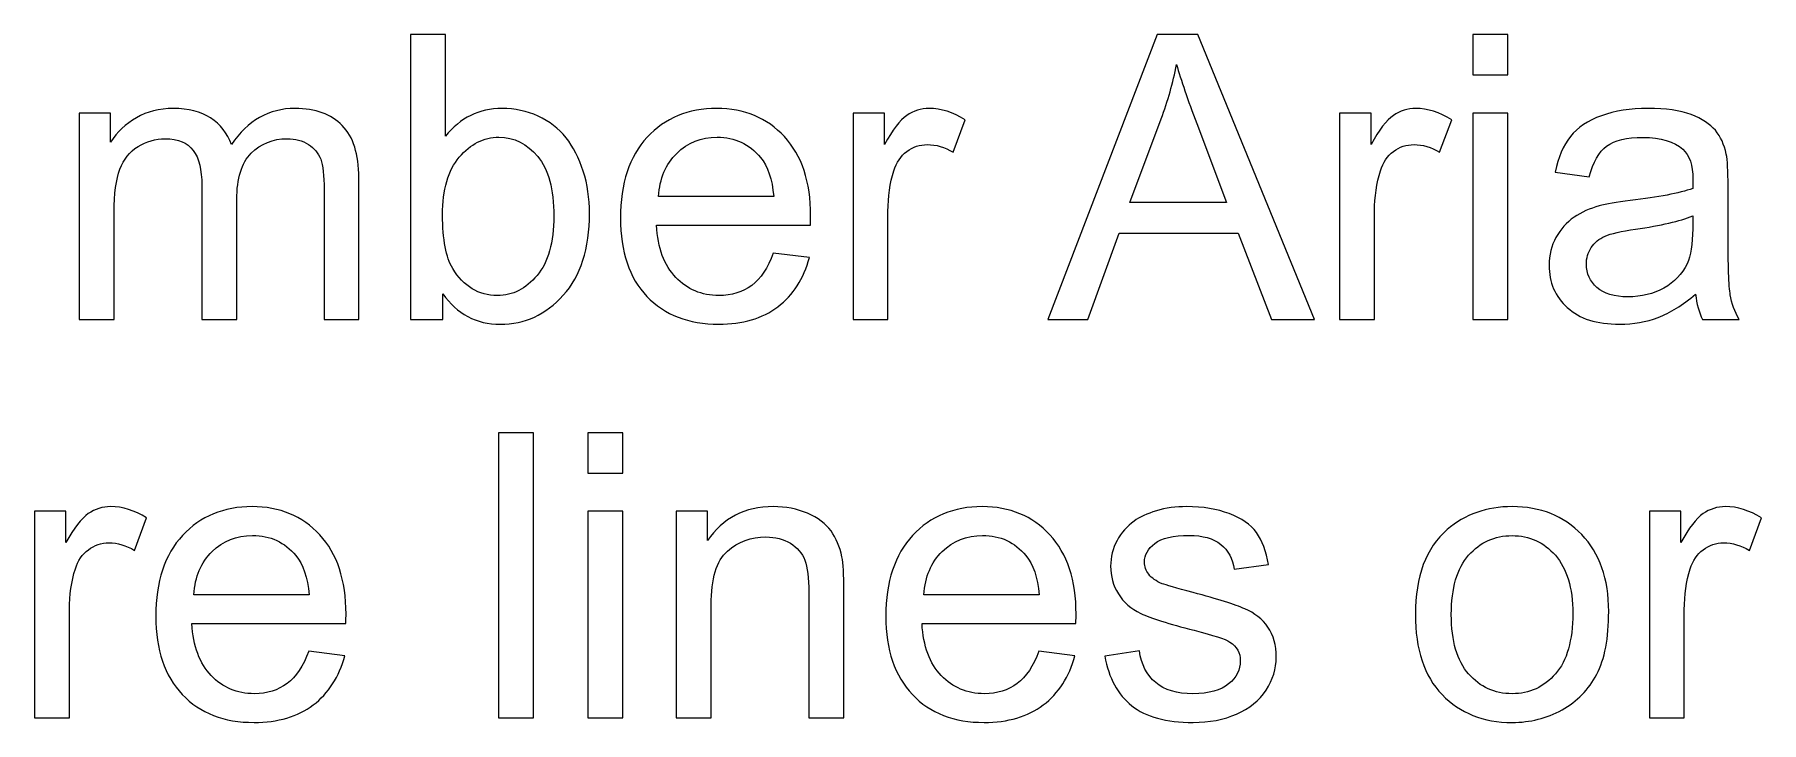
# Model space of a CAD drawing. Header units: millimetres. Extents: x -386 to 231, y -1182 to 269.
# Drawn here: x -129.81 to -93.07, y -51.87 to -37.24 of the extents above; entities that cross this region are included whole.
import ezdxf

# ---------------------------------------------------------------- set-up
doc = ezdxf.new("R2010")
doc.units = ezdxf.units.MM
doc.header["$MEASUREMENT"] = 0
doc.layers.add('3MM_POLY_SHELL', color=7, linetype='Continuous')

msp = doc.modelspace()

# ---------------------------------------------------------------- linework, layer by layer
at = {"layer": '3MM_POLY_SHELL', "color": 140, "lineweight": 9}
for points, knots in [([(-121.1196, -43.3021), (-121.1196, -43.3021), (-121.8096, -43.3021), (-121.8096, -43.3021), (-121.8096, -43.3021), (-121.8096, -43.3021), (-121.8096, -37.2414), (-121.8096, -37.2414), (-121.8096, -37.2414), (-121.8096, -37.2414), (-121.066, -37.2414), (-121.066, -37.2414), (-121.066, -37.2414), (-121.066, -37.2414), (-121.066, -39.4032), (-121.066, -39.4032), (-121.066, -39.4032), (-120.7513, -39.0095), (-120.3505, -38.8119), (-119.8637, -38.8119), (-119.8637, -38.8119), (-119.5928, -38.8119), (-119.3374, -38.867), (-119.0961, -38.9756), (-119.0961, -38.9756), (-118.8548, -39.0843), (-118.6572, -39.2381), (-118.5006, -39.4342), (-118.5006, -39.4342), (-118.3453, -39.6318), (-118.2226, -39.8689), (-118.1351, -40.1483), (-118.1351, -40.1483), (-118.0462, -40.4262), (-118.0024, -40.724), (-118.0024, -41.0401), (-118.0024, -41.0401), (-118.0024, -41.7936), (-118.1887, -42.375), (-118.5612, -42.7856), (-118.5612, -42.7856), (-118.9324, -43.1963), (-119.3797, -43.4009), (-119.9004, -43.4009), (-119.9004, -43.4009), (-120.4183, -43.4009), (-120.8247, -43.185), (-121.1196, -42.7518), (-121.1196, -42.7518), (-121.1196, -42.7518), (-121.1196, -43.3021), (-121.1196, -43.3021)], [0, 0, 0, 0, 0.0714286, 0.0714286, 0.0714286, 0.0714286, 0.1428571, 0.1428571, 0.1428571, 0.1428571, 0.2142857, 0.2142857, 0.2142857, 0.2142857, 0.2857143, 0.2857143, 0.2857143, 0.2857143, 0.3571429, 0.3571429, 0.3571429, 0.3571429, 0.4285714, 0.4285714, 0.4285714, 0.4285714, 0.5, 0.5, 0.5, 0.5, 0.5714286, 0.5714286, 0.5714286, 0.5714286, 0.6428571, 0.6428571, 0.6428571, 0.6428571, 0.7142857, 0.7142857, 0.7142857, 0.7142857, 0.7857143, 0.7857143, 0.7857143, 0.7857143, 0.8571429, 0.8571429, 0.8571429, 0.8571429, 1, 1, 1, 1]), ([(-108.2545, -43.3021), (-108.2545, -43.3021), (-105.9262, -37.2414), (-105.9262, -37.2414), (-105.9262, -37.2414), (-105.9262, -37.2414), (-105.0626, -37.2414), (-105.0626, -37.2414), (-105.0626, -37.2414), (-105.0626, -37.2414), (-102.5818, -43.3021), (-102.5818, -43.3021), (-102.5818, -43.3021), (-102.5818, -43.3021), (-103.4962, -43.3021), (-103.4962, -43.3021), (-103.4962, -43.3021), (-103.4962, -43.3021), (-104.2032, -41.4662), (-104.2032, -41.4662), (-104.2032, -41.4662), (-104.2032, -41.4662), (-106.7375, -41.4662), (-106.7375, -41.4662), (-106.7375, -41.4662), (-106.7375, -41.4662), (-107.4022, -43.3021), (-107.4022, -43.3021), (-107.4022, -43.3021), (-107.4022, -43.3021), (-108.2545, -43.3021), (-108.2545, -43.3021)], [0, 0, 0, 0, 0.1111111, 0.1111111, 0.1111111, 0.1111111, 0.2222222, 0.2222222, 0.2222222, 0.2222222, 0.3333333, 0.3333333, 0.3333333, 0.3333333, 0.4444444, 0.4444444, 0.4444444, 0.4444444, 0.5555556, 0.5555556, 0.5555556, 0.5555556, 0.6666667, 0.6666667, 0.6666667, 0.6666667, 0.7777778, 0.7777778, 0.7777778, 0.7777778, 1, 1, 1, 1]), ([(-99.2135, -38.0979), (-99.2135, -38.0979), (-99.2135, -37.2414), (-99.2135, -37.2414), (-99.2135, -37.2414), (-99.2135, -37.2414), (-98.4684, -37.2414), (-98.4684, -37.2414), (-98.4684, -37.2414), (-98.4684, -37.2414), (-98.4684, -38.0979), (-98.4684, -38.0979), (-98.4684, -38.0979), (-98.4684, -38.0979), (-99.2135, -38.0979), (-99.2135, -38.0979)], [0, 0, 0, 0, 0.2, 0.2, 0.2, 0.2, 0.4, 0.4, 0.4, 0.4, 0.6, 0.6, 0.6, 0.6, 1, 1, 1, 1]), ([(-106.5061, -40.8129), (-106.5061, -40.8129), (-104.4501, -40.8129), (-104.4501, -40.8129), (-104.4501, -40.8129), (-104.4501, -40.8129), (-105.0837, -39.1351), (-105.0837, -39.1351), (-105.0837, -39.1351), (-105.2756, -38.6257), (-105.4196, -38.2066), (-105.5127, -37.8778), (-105.5127, -37.8778), (-105.5903, -38.2672), (-105.699, -38.6525), (-105.8401, -39.0363), (-105.8401, -39.0363), (-105.8401, -39.0363), (-106.5061, -40.8129), (-106.5061, -40.8129)], [0, 0, 0, 0, 0.1666667, 0.1666667, 0.1666667, 0.1666667, 0.3333333, 0.3333333, 0.3333333, 0.3333333, 0.5, 0.5, 0.5, 0.5, 0.6666667, 0.6666667, 0.6666667, 0.6666667, 1, 1, 1, 1]), ([(-128.8582, -43.3021), (-128.8582, -43.3021), (-128.8582, -38.9121), (-128.8582, -38.9121), (-128.8582, -38.9121), (-128.8582, -38.9121), (-128.1936, -38.9121), (-128.1936, -38.9121), (-128.1936, -38.9121), (-128.1936, -38.9121), (-128.1936, -39.5274), (-128.1936, -39.5274), (-128.1936, -39.5274), (-128.0553, -39.3129), (-127.8718, -39.1393), (-127.6432, -39.0095), (-127.6432, -39.0095), (-127.4146, -38.8782), (-127.1536, -38.8119), (-126.8615, -38.8119), (-126.8615, -38.8119), (-126.5369, -38.8119), (-126.2702, -38.8797), (-126.0628, -39.0151), (-126.0628, -39.0151), (-125.8539, -39.1506), (-125.7072, -39.3383), (-125.6225, -39.581), (-125.6225, -39.581), (-125.274, -39.0687), (-124.8224, -38.8119), (-124.2664, -38.8119), (-124.2664, -38.8119), (-123.8304, -38.8119), (-123.496, -38.9333), (-123.2617, -39.1746), (-123.2617, -39.1746), (-123.0275, -39.4159), (-122.9103, -39.787), (-122.9103, -40.288), (-122.9103, -40.288), (-122.9103, -40.288), (-122.9103, -43.3021), (-122.9103, -43.3021), (-122.9103, -43.3021), (-122.9103, -43.3021), (-123.6498, -43.3021), (-123.6498, -43.3021), (-123.6498, -43.3021), (-123.6498, -43.3021), (-123.6498, -40.5363), (-123.6498, -40.5363), (-123.6498, -40.5363), (-123.6498, -40.2386), (-123.6738, -40.0241), (-123.7217, -39.8928), (-123.7217, -39.8928), (-123.7711, -39.763), (-123.8586, -39.6572), (-123.9842, -39.5768), (-123.9842, -39.5768), (-124.1112, -39.4977), (-124.2608, -39.4568), (-124.4315, -39.4568), (-124.4315, -39.4568), (-124.7406, -39.4568), (-124.996, -39.5598), (-125.2006, -39.7658), (-125.2006, -39.7658), (-125.4038, -39.9705), (-125.5068, -40.2992), (-125.5068, -40.7508), (-125.5068, -40.7508), (-125.5068, -40.7508), (-125.5068, -43.3021), (-125.5068, -43.3021), (-125.5068, -43.3021), (-125.5068, -43.3021), (-126.2505, -43.3021), (-126.2505, -43.3021), (-126.2505, -43.3021), (-126.2505, -43.3021), (-126.2505, -40.4502), (-126.2505, -40.4502), (-126.2505, -40.4502), (-126.2505, -40.1186), (-126.3111, -39.8703), (-126.4325, -39.7052), (-126.4325, -39.7052), (-126.5538, -39.5401), (-126.7514, -39.4568), (-127.028, -39.4568), (-127.028, -39.4568), (-127.2368, -39.4568), (-127.4301, -39.5118), (-127.6079, -39.6233), (-127.6079, -39.6233), (-127.7857, -39.7334), (-127.9156, -39.8943), (-127.9946, -40.1059), (-127.9946, -40.1059), (-128.075, -40.319), (-128.1145, -40.6252), (-128.1145, -41.0246), (-128.1145, -41.0246), (-128.1145, -41.0246), (-128.1145, -43.3021), (-128.1145, -43.3021), (-128.1145, -43.3021), (-128.1145, -43.3021), (-128.8582, -43.3021), (-128.8582, -43.3021)], [0, 0, 0, 0, 0.0344828, 0.0344828, 0.0344828, 0.0344828, 0.0689655, 0.0689655, 0.0689655, 0.0689655, 0.1034483, 0.1034483, 0.1034483, 0.1034483, 0.137931, 0.137931, 0.137931, 0.137931, 0.1724138, 0.1724138, 0.1724138, 0.1724138, 0.2068966, 0.2068966, 0.2068966, 0.2068966, 0.2413793, 0.2413793, 0.2413793, 0.2413793, 0.2758621, 0.2758621, 0.2758621, 0.2758621, 0.3103448, 0.3103448, 0.3103448, 0.3103448, 0.3448276, 0.3448276, 0.3448276, 0.3448276, 0.3793103, 0.3793103, 0.3793103, 0.3793103, 0.4137931, 0.4137931, 0.4137931, 0.4137931, 0.4482759, 0.4482759, 0.4482759, 0.4482759, 0.4827586, 0.4827586, 0.4827586, 0.4827586, 0.5172414, 0.5172414, 0.5172414, 0.5172414, 0.5517241, 0.5517241, 0.5517241, 0.5517241, 0.5862069, 0.5862069, 0.5862069, 0.5862069, 0.6206897, 0.6206897, 0.6206897, 0.6206897, 0.6551724, 0.6551724, 0.6551724, 0.6551724, 0.6896552, 0.6896552, 0.6896552, 0.6896552, 0.7241379, 0.7241379, 0.7241379, 0.7241379, 0.7586207, 0.7586207, 0.7586207, 0.7586207, 0.7931034, 0.7931034, 0.7931034, 0.7931034, 0.8275862, 0.8275862, 0.8275862, 0.8275862, 0.862069, 0.862069, 0.862069, 0.862069, 0.8965517, 0.8965517, 0.8965517, 0.8965517, 0.9310345, 0.9310345, 0.9310345, 0.9310345, 1, 1, 1, 1]), ([(-114.0922, -41.8882), (-114.0922, -41.8882), (-113.3232, -41.9827), (-113.3232, -41.9827), (-113.3232, -41.9827), (-113.4445, -42.4329), (-113.6689, -42.7814), (-113.9963, -43.0298), (-113.9963, -43.0298), (-114.3251, -43.2767), (-114.7442, -43.4009), (-115.2536, -43.4009), (-115.2536, -43.4009), (-115.8956, -43.4009), (-116.4051, -43.2033), (-116.7804, -42.8082), (-116.7804, -42.8082), (-117.1572, -42.4131), (-117.3449, -41.8585), (-117.3449, -41.1445), (-117.3449, -41.1445), (-117.3449, -40.4051), (-117.1544, -39.8322), (-116.7748, -39.4244), (-116.7748, -39.4244), (-116.3938, -39.0165), (-115.9013, -38.8119), (-115.2945, -38.8119), (-115.2945, -38.8119), (-114.7075, -38.8119), (-114.2277, -39.0123), (-113.8566, -39.4117), (-113.8566, -39.4117), (-113.484, -39.811), (-113.2978, -40.374), (-113.2978, -41.0979), (-113.2978, -41.0979), (-113.2978, -41.1431), (-113.2992, -41.2094), (-113.302, -41.2969), (-113.302, -41.2969), (-113.302, -41.2969), (-116.5758, -41.2969), (-116.5758, -41.2969), (-116.5758, -41.2969), (-116.549, -41.7795), (-116.4121, -42.1492), (-116.1666, -42.4046), (-116.1666, -42.4046), (-115.921, -42.6615), (-115.6162, -42.7899), (-115.2493, -42.7899), (-115.2493, -42.7899), (-114.977, -42.7899), (-114.7442, -42.7179), (-114.5508, -42.574), (-114.5508, -42.574), (-114.3575, -42.4314), (-114.2051, -42.2028), (-114.0922, -41.8882)], [0, 0, 0, 0, 0.0625, 0.0625, 0.0625, 0.0625, 0.125, 0.125, 0.125, 0.125, 0.1875, 0.1875, 0.1875, 0.1875, 0.25, 0.25, 0.25, 0.25, 0.3125, 0.3125, 0.3125, 0.3125, 0.375, 0.375, 0.375, 0.375, 0.4375, 0.4375, 0.4375, 0.4375, 0.5, 0.5, 0.5, 0.5, 0.5625, 0.5625, 0.5625, 0.5625, 0.625, 0.625, 0.625, 0.625, 0.6875, 0.6875, 0.6875, 0.6875, 0.75, 0.75, 0.75, 0.75, 0.8125, 0.8125, 0.8125, 0.8125, 0.875, 0.875, 0.875, 0.875, 1, 1, 1, 1]), ([(-112.3961, -43.3021), (-112.3961, -43.3021), (-112.3961, -38.9121), (-112.3961, -38.9121), (-112.3961, -38.9121), (-112.3961, -38.9121), (-111.7272, -38.9121), (-111.7272, -38.9121), (-111.7272, -38.9121), (-111.7272, -38.9121), (-111.7272, -39.5768), (-111.7272, -39.5768), (-111.7272, -39.5768), (-111.5565, -39.2663), (-111.3984, -39.0603), (-111.2531, -38.9615), (-111.2531, -38.9615), (-111.1091, -38.8627), (-110.9497, -38.8119), (-110.7761, -38.8119), (-110.7761, -38.8119), (-110.5249, -38.8119), (-110.2709, -38.8924), (-110.0113, -39.0518), (-110.0113, -39.0518), (-110.0113, -39.0518), (-110.2681, -39.7433), (-110.2681, -39.7433), (-110.2681, -39.7433), (-110.4487, -39.6346), (-110.6308, -39.581), (-110.8128, -39.581), (-110.8128, -39.581), (-110.9765, -39.581), (-111.1218, -39.6304), (-111.2516, -39.7277), (-111.2516, -39.7277), (-111.3815, -39.8265), (-111.4732, -39.962), (-111.5282, -40.1356), (-111.5282, -40.1356), (-111.6115, -40.3994), (-111.6524, -40.6887), (-111.6524, -41.0034), (-111.6524, -41.0034), (-111.6524, -41.0034), (-111.6524, -43.3021), (-111.6524, -43.3021), (-111.6524, -43.3021), (-111.6524, -43.3021), (-112.3961, -43.3021), (-112.3961, -43.3021)], [0, 0, 0, 0, 0.0714286, 0.0714286, 0.0714286, 0.0714286, 0.1428571, 0.1428571, 0.1428571, 0.1428571, 0.2142857, 0.2142857, 0.2142857, 0.2142857, 0.2857143, 0.2857143, 0.2857143, 0.2857143, 0.3571429, 0.3571429, 0.3571429, 0.3571429, 0.4285714, 0.4285714, 0.4285714, 0.4285714, 0.5, 0.5, 0.5, 0.5, 0.5714286, 0.5714286, 0.5714286, 0.5714286, 0.6428571, 0.6428571, 0.6428571, 0.6428571, 0.7142857, 0.7142857, 0.7142857, 0.7142857, 0.7857143, 0.7857143, 0.7857143, 0.7857143, 0.8571429, 0.8571429, 0.8571429, 0.8571429, 1, 1, 1, 1]), ([(-102.0442, -43.3021), (-102.0442, -43.3021), (-102.0442, -38.9121), (-102.0442, -38.9121), (-102.0442, -38.9121), (-102.0442, -38.9121), (-101.3753, -38.9121), (-101.3753, -38.9121), (-101.3753, -38.9121), (-101.3753, -38.9121), (-101.3753, -39.5768), (-101.3753, -39.5768), (-101.3753, -39.5768), (-101.2046, -39.2663), (-101.0465, -39.0603), (-100.9012, -38.9615), (-100.9012, -38.9615), (-100.7572, -38.8627), (-100.5978, -38.8119), (-100.4242, -38.8119), (-100.4242, -38.8119), (-100.173, -38.8119), (-99.919, -38.8924), (-99.6594, -39.0518), (-99.6594, -39.0518), (-99.6594, -39.0518), (-99.9162, -39.7433), (-99.9162, -39.7433), (-99.9162, -39.7433), (-100.0968, -39.6346), (-100.2789, -39.581), (-100.4609, -39.581), (-100.4609, -39.581), (-100.6246, -39.581), (-100.7699, -39.6304), (-100.8997, -39.7277), (-100.8997, -39.7277), (-101.0296, -39.8265), (-101.1213, -39.962), (-101.1763, -40.1356), (-101.1763, -40.1356), (-101.2596, -40.3994), (-101.3005, -40.6887), (-101.3005, -41.0034), (-101.3005, -41.0034), (-101.3005, -41.0034), (-101.3005, -43.3021), (-101.3005, -43.3021), (-101.3005, -43.3021), (-101.3005, -43.3021), (-102.0442, -43.3021), (-102.0442, -43.3021)], [0, 0, 0, 0, 0.0714286, 0.0714286, 0.0714286, 0.0714286, 0.1428571, 0.1428571, 0.1428571, 0.1428571, 0.2142857, 0.2142857, 0.2142857, 0.2142857, 0.2857143, 0.2857143, 0.2857143, 0.2857143, 0.3571429, 0.3571429, 0.3571429, 0.3571429, 0.4285714, 0.4285714, 0.4285714, 0.4285714, 0.5, 0.5, 0.5, 0.5, 0.5714286, 0.5714286, 0.5714286, 0.5714286, 0.6428571, 0.6428571, 0.6428571, 0.6428571, 0.7142857, 0.7142857, 0.7142857, 0.7142857, 0.7857143, 0.7857143, 0.7857143, 0.7857143, 0.8571429, 0.8571429, 0.8571429, 0.8571429, 1, 1, 1, 1]), ([(-99.2135, -43.3021), (-99.2135, -43.3021), (-99.2135, -38.9121), (-99.2135, -38.9121), (-99.2135, -38.9121), (-99.2135, -38.9121), (-98.4684, -38.9121), (-98.4684, -38.9121), (-98.4684, -38.9121), (-98.4684, -38.9121), (-98.4684, -43.3021), (-98.4684, -43.3021), (-98.4684, -43.3021), (-98.4684, -43.3021), (-99.2135, -43.3021), (-99.2135, -43.3021)], [0, 0, 0, 0, 0.2, 0.2, 0.2, 0.2, 0.4, 0.4, 0.4, 0.4, 0.6, 0.6, 0.6, 0.6, 1, 1, 1, 1]), ([(-94.4707, -42.7602), (-94.7473, -42.9945), (-95.0126, -43.1596), (-95.2666, -43.2569), (-95.2666, -43.2569), (-95.522, -43.3529), (-95.7958, -43.4009), (-96.0879, -43.4009), (-96.0879, -43.4009), (-96.5705, -43.4009), (-96.9402, -43.2838), (-97.1998, -43.0481), (-97.1998, -43.0481), (-97.4581, -42.8124), (-97.5879, -42.5105), (-97.5879, -42.145), (-97.5879, -42.145), (-97.5879, -41.9291), (-97.5399, -41.7329), (-97.4411, -41.5551), (-97.4411, -41.5551), (-97.3438, -41.3773), (-97.2154, -41.2348), (-97.0573, -41.1276), (-97.0573, -41.1276), (-96.8979, -41.0203), (-96.7201, -40.9385), (-96.5211, -40.8834), (-96.5211, -40.8834), (-96.3757, -40.8453), (-96.1556, -40.8072), (-95.8607, -40.772), (-95.8607, -40.772), (-95.2595, -40.7), (-94.8165, -40.6153), (-94.5328, -40.5151), (-94.5328, -40.5151), (-94.53, -40.4135), (-94.5286, -40.3486), (-94.5286, -40.3218), (-94.5286, -40.3218), (-94.5286, -40.0184), (-94.5991, -39.8039), (-94.7403, -39.6812), (-94.7403, -39.6812), (-94.9293, -39.5118), (-95.213, -39.4286), (-95.5869, -39.4286), (-95.5869, -39.4286), (-95.9369, -39.4286), (-96.1951, -39.4893), (-96.363, -39.612), (-96.363, -39.612), (-96.5296, -39.7348), (-96.6523, -39.9521), (-96.7328, -40.264), (-96.7328, -40.264), (-96.7328, -40.264), (-97.4595, -40.1638), (-97.4595, -40.1638), (-97.4595, -40.1638), (-97.3932, -39.8533), (-97.2845, -39.6007), (-97.1335, -39.4102), (-97.1335, -39.4102), (-96.9825, -39.2183), (-96.7624, -39.0702), (-96.4759, -38.9671), (-96.4759, -38.9671), (-96.1895, -38.8641), (-95.8579, -38.8119), (-95.4797, -38.8119), (-95.4797, -38.8119), (-95.1043, -38.8119), (-94.8009, -38.8571), (-94.5667, -38.9446), (-94.5667, -38.9446), (-94.3324, -39.0335), (-94.1603, -39.1435), (-94.0488, -39.2776), (-94.0488, -39.2776), (-93.9387, -39.4117), (-93.8625, -39.5796), (-93.8174, -39.7842), (-93.8174, -39.7842), (-93.7934, -39.9112), (-93.7807, -40.1398), (-93.7807, -40.47), (-93.7807, -40.47), (-93.7807, -40.47), (-93.7807, -41.462), (-93.7807, -41.462), (-93.7807, -41.462), (-93.7807, -42.1549), (-93.7652, -42.5923), (-93.7327, -42.7743), (-93.7327, -42.7743), (-93.7017, -42.9578), (-93.6382, -43.1342), (-93.545, -43.3021), (-93.545, -43.3021), (-93.545, -43.3021), (-94.3226, -43.3021), (-94.3226, -43.3021), (-94.3226, -43.3021), (-94.3988, -43.1483), (-94.4496, -42.9677), (-94.4707, -42.7602)], [0, 0, 0, 0, 0.0357143, 0.0357143, 0.0357143, 0.0357143, 0.0714286, 0.0714286, 0.0714286, 0.0714286, 0.1071429, 0.1071429, 0.1071429, 0.1071429, 0.1428571, 0.1428571, 0.1428571, 0.1428571, 0.1785714, 0.1785714, 0.1785714, 0.1785714, 0.2142857, 0.2142857, 0.2142857, 0.2142857, 0.25, 0.25, 0.25, 0.25, 0.2857143, 0.2857143, 0.2857143, 0.2857143, 0.3214286, 0.3214286, 0.3214286, 0.3214286, 0.3571429, 0.3571429, 0.3571429, 0.3571429, 0.3928571, 0.3928571, 0.3928571, 0.3928571, 0.4285714, 0.4285714, 0.4285714, 0.4285714, 0.4642857, 0.4642857, 0.4642857, 0.4642857, 0.5, 0.5, 0.5, 0.5, 0.5357143, 0.5357143, 0.5357143, 0.5357143, 0.5714286, 0.5714286, 0.5714286, 0.5714286, 0.6071429, 0.6071429, 0.6071429, 0.6071429, 0.6428571, 0.6428571, 0.6428571, 0.6428571, 0.6785714, 0.6785714, 0.6785714, 0.6785714, 0.7142857, 0.7142857, 0.7142857, 0.7142857, 0.75, 0.75, 0.75, 0.75, 0.7857143, 0.7857143, 0.7857143, 0.7857143, 0.8214286, 0.8214286, 0.8214286, 0.8214286, 0.8571429, 0.8571429, 0.8571429, 0.8571429, 0.8928571, 0.8928571, 0.8928571, 0.8928571, 0.9285714, 0.9285714, 0.9285714, 0.9285714, 1, 1, 1, 1]), ([(-121.1281, -41.0739), (-121.1281, -41.6003), (-121.0561, -41.9799), (-120.9136, -42.2141), (-120.9136, -42.2141), (-120.6793, -42.598), (-120.3618, -42.7899), (-119.9625, -42.7899), (-119.9625, -42.7899), (-119.6365, -42.7899), (-119.3557, -42.6488), (-119.1186, -42.3651), (-119.1186, -42.3651), (-118.8816, -42.0829), (-118.763, -41.6624), (-118.763, -41.1022), (-118.763, -41.1022), (-118.763, -40.5293), (-118.8773, -40.1059), (-119.1045, -39.8336), (-119.1045, -39.8336), (-119.3317, -39.5612), (-119.6069, -39.4244), (-119.9286, -39.4244), (-119.9286, -39.4244), (-120.2546, -39.4244), (-120.5354, -39.5655), (-120.7725, -39.8477), (-120.7725, -39.8477), (-121.0095, -40.1299), (-121.1281, -40.5391), (-121.1281, -41.0739)], [0, 0, 0, 0, 0.1111111, 0.1111111, 0.1111111, 0.1111111, 0.2222222, 0.2222222, 0.2222222, 0.2222222, 0.3333333, 0.3333333, 0.3333333, 0.3333333, 0.4444444, 0.4444444, 0.4444444, 0.4444444, 0.5555556, 0.5555556, 0.5555556, 0.5555556, 0.6666667, 0.6666667, 0.6666667, 0.6666667, 0.7777778, 0.7777778, 0.7777778, 0.7777778, 1, 1, 1, 1]), ([(-116.5349, -40.6845), (-116.5349, -40.6845), (-114.0838, -40.6845), (-114.0838, -40.6845), (-114.0838, -40.6845), (-114.1162, -40.3162), (-114.2108, -40.0382), (-114.3646, -39.8547), (-114.3646, -39.8547), (-114.6016, -39.5683), (-114.9093, -39.4244), (-115.286, -39.4244), (-115.286, -39.4244), (-115.6275, -39.4244), (-115.9154, -39.5387), (-116.1482, -39.7673), (-116.1482, -39.7673), (-116.3811, -39.9959), (-116.5095, -40.3021), (-116.5349, -40.6845)], [0, 0, 0, 0, 0.1666667, 0.1666667, 0.1666667, 0.1666667, 0.3333333, 0.3333333, 0.3333333, 0.3333333, 0.5, 0.5, 0.5, 0.5, 0.6666667, 0.6666667, 0.6666667, 0.6666667, 1, 1, 1, 1]), ([(-94.5328, -41.0979), (-94.8038, -41.2094), (-95.2087, -41.3025), (-95.7478, -41.3802), (-95.7478, -41.3802), (-96.054, -41.4239), (-96.2713, -41.4733), (-96.3969, -41.5283), (-96.3969, -41.5283), (-96.5239, -41.5834), (-96.6227, -41.6638), (-96.6904, -41.771), (-96.6904, -41.771), (-96.7596, -41.8769), (-96.7948, -41.994), (-96.7948, -42.1238), (-96.7948, -42.1238), (-96.7948, -42.3228), (-96.7186, -42.4879), (-96.5691, -42.6205), (-96.5691, -42.6205), (-96.4195, -42.7518), (-96.1993, -42.8181), (-95.9101, -42.8181), (-95.9101, -42.8181), (-95.6236, -42.8181), (-95.3682, -42.756), (-95.1452, -42.6304), (-95.1452, -42.6304), (-94.9223, -42.5048), (-94.7572, -42.3327), (-94.6528, -42.1154), (-94.6528, -42.1154), (-94.5723, -41.9474), (-94.5328, -41.6991), (-94.5328, -41.3717), (-94.5328, -41.3717), (-94.5328, -41.3717), (-94.5328, -41.0979), (-94.5328, -41.0979)], [0, 0, 0, 0, 0.0909091, 0.0909091, 0.0909091, 0.0909091, 0.1818182, 0.1818182, 0.1818182, 0.1818182, 0.2727273, 0.2727273, 0.2727273, 0.2727273, 0.3636364, 0.3636364, 0.3636364, 0.3636364, 0.4545455, 0.4545455, 0.4545455, 0.4545455, 0.5454545, 0.5454545, 0.5454545, 0.5454545, 0.6363636, 0.6363636, 0.6363636, 0.6363636, 0.7272727, 0.7272727, 0.7272727, 0.7272727, 0.8181818, 0.8181818, 0.8181818, 0.8181818, 1, 1, 1, 1]), ([(-119.9371, -51.7688), (-119.9371, -51.7688), (-119.9371, -45.7081), (-119.9371, -45.7081), (-119.9371, -45.7081), (-119.9371, -45.7081), (-119.1935, -45.7081), (-119.1935, -45.7081), (-119.1935, -45.7081), (-119.1935, -45.7081), (-119.1935, -51.7688), (-119.1935, -51.7688), (-119.1935, -51.7688), (-119.1935, -51.7688), (-119.9371, -51.7688), (-119.9371, -51.7688)], [0, 0, 0, 0, 0.2, 0.2, 0.2, 0.2, 0.4, 0.4, 0.4, 0.4, 0.6, 0.6, 0.6, 0.6, 1, 1, 1, 1]), ([(-118.0364, -46.5646), (-118.0364, -46.5646), (-118.0364, -45.7081), (-118.0364, -45.7081), (-118.0364, -45.7081), (-118.0364, -45.7081), (-117.2913, -45.7081), (-117.2913, -45.7081), (-117.2913, -45.7081), (-117.2913, -45.7081), (-117.2913, -46.5646), (-117.2913, -46.5646), (-117.2913, -46.5646), (-117.2913, -46.5646), (-118.0364, -46.5646), (-118.0364, -46.5646)], [0, 0, 0, 0, 0.2, 0.2, 0.2, 0.2, 0.4, 0.4, 0.4, 0.4, 0.6, 0.6, 0.6, 0.6, 1, 1, 1, 1]), ([(-129.8093, -51.7688), (-129.8093, -51.7688), (-129.8093, -47.3788), (-129.8093, -47.3788), (-129.8093, -47.3788), (-129.8093, -47.3788), (-129.1404, -47.3788), (-129.1404, -47.3788), (-129.1404, -47.3788), (-129.1404, -47.3788), (-129.1404, -48.0435), (-129.1404, -48.0435), (-129.1404, -48.0435), (-128.9697, -47.733), (-128.8116, -47.527), (-128.6663, -47.4282), (-128.6663, -47.4282), (-128.5223, -47.3294), (-128.3629, -47.2786), (-128.1893, -47.2786), (-128.1893, -47.2786), (-127.9381, -47.2786), (-127.6841, -47.3591), (-127.4245, -47.5185), (-127.4245, -47.5185), (-127.4245, -47.5185), (-127.6813, -48.21), (-127.6813, -48.21), (-127.6813, -48.21), (-127.8619, -48.1013), (-128.044, -48.0477), (-128.226, -48.0477), (-128.226, -48.0477), (-128.3897, -48.0477), (-128.535, -48.0971), (-128.6648, -48.1944), (-128.6648, -48.1944), (-128.7947, -48.2932), (-128.8864, -48.4287), (-128.9414, -48.6023), (-128.9414, -48.6023), (-129.0247, -48.8661), (-129.0656, -49.1554), (-129.0656, -49.4701), (-129.0656, -49.4701), (-129.0656, -49.4701), (-129.0656, -51.7688), (-129.0656, -51.7688), (-129.0656, -51.7688), (-129.0656, -51.7688), (-129.8093, -51.7688), (-129.8093, -51.7688)], [0, 0, 0, 0, 0.0714286, 0.0714286, 0.0714286, 0.0714286, 0.1428571, 0.1428571, 0.1428571, 0.1428571, 0.2142857, 0.2142857, 0.2142857, 0.2142857, 0.2857143, 0.2857143, 0.2857143, 0.2857143, 0.3571429, 0.3571429, 0.3571429, 0.3571429, 0.4285714, 0.4285714, 0.4285714, 0.4285714, 0.5, 0.5, 0.5, 0.5, 0.5714286, 0.5714286, 0.5714286, 0.5714286, 0.6428571, 0.6428571, 0.6428571, 0.6428571, 0.7142857, 0.7142857, 0.7142857, 0.7142857, 0.7857143, 0.7857143, 0.7857143, 0.7857143, 0.8571429, 0.8571429, 0.8571429, 0.8571429, 1, 1, 1, 1]), ([(-123.9771, -50.3549), (-123.9771, -50.3549), (-123.2081, -50.4494), (-123.2081, -50.4494), (-123.2081, -50.4494), (-123.3294, -50.8996), (-123.5538, -51.2481), (-123.8812, -51.4965), (-123.8812, -51.4965), (-124.21, -51.7434), (-124.6291, -51.8676), (-125.1385, -51.8676), (-125.1385, -51.8676), (-125.7805, -51.8676), (-126.29, -51.67), (-126.6653, -51.2749), (-126.6653, -51.2749), (-127.0421, -50.8798), (-127.2298, -50.3252), (-127.2298, -49.6112), (-127.2298, -49.6112), (-127.2298, -48.8718), (-127.0393, -48.2989), (-126.6597, -47.8911), (-126.6597, -47.8911), (-126.2787, -47.4832), (-125.7862, -47.2786), (-125.1794, -47.2786), (-125.1794, -47.2786), (-124.5924, -47.2786), (-124.1126, -47.479), (-123.7415, -47.8784), (-123.7415, -47.8784), (-123.3689, -48.2777), (-123.1827, -48.8407), (-123.1827, -49.5646), (-123.1827, -49.5646), (-123.1827, -49.6098), (-123.1841, -49.6761), (-123.1869, -49.7636), (-123.1869, -49.7636), (-123.1869, -49.7636), (-126.4607, -49.7636), (-126.4607, -49.7636), (-126.4607, -49.7636), (-126.4339, -50.2462), (-126.297, -50.6159), (-126.0515, -50.8713), (-126.0515, -50.8713), (-125.8059, -51.1282), (-125.5011, -51.2566), (-125.1342, -51.2566), (-125.1342, -51.2566), (-124.8619, -51.2566), (-124.6291, -51.1846), (-124.4357, -51.0407), (-124.4357, -51.0407), (-124.2424, -50.8981), (-124.09, -50.6695), (-123.9771, -50.3549)], [0, 0, 0, 0, 0.0625, 0.0625, 0.0625, 0.0625, 0.125, 0.125, 0.125, 0.125, 0.1875, 0.1875, 0.1875, 0.1875, 0.25, 0.25, 0.25, 0.25, 0.3125, 0.3125, 0.3125, 0.3125, 0.375, 0.375, 0.375, 0.375, 0.4375, 0.4375, 0.4375, 0.4375, 0.5, 0.5, 0.5, 0.5, 0.5625, 0.5625, 0.5625, 0.5625, 0.625, 0.625, 0.625, 0.625, 0.6875, 0.6875, 0.6875, 0.6875, 0.75, 0.75, 0.75, 0.75, 0.8125, 0.8125, 0.8125, 0.8125, 0.875, 0.875, 0.875, 0.875, 1, 1, 1, 1]), ([(-118.0364, -51.7688), (-118.0364, -51.7688), (-118.0364, -47.3788), (-118.0364, -47.3788), (-118.0364, -47.3788), (-118.0364, -47.3788), (-117.2913, -47.3788), (-117.2913, -47.3788), (-117.2913, -47.3788), (-117.2913, -47.3788), (-117.2913, -51.7688), (-117.2913, -51.7688), (-117.2913, -51.7688), (-117.2913, -51.7688), (-118.0364, -51.7688), (-118.0364, -51.7688)], [0, 0, 0, 0, 0.2, 0.2, 0.2, 0.2, 0.4, 0.4, 0.4, 0.4, 0.6, 0.6, 0.6, 0.6, 1, 1, 1, 1]), ([(-116.1582, -51.7688), (-116.1582, -51.7688), (-116.1582, -47.3788), (-116.1582, -47.3788), (-116.1582, -47.3788), (-116.1582, -47.3788), (-115.4893, -47.3788), (-115.4893, -47.3788), (-115.4893, -47.3788), (-115.4893, -47.3788), (-115.4893, -48.0025), (-115.4893, -48.0025), (-115.4893, -48.0025), (-115.1662, -47.5199), (-114.7005, -47.2786), (-114.0923, -47.2786), (-114.0923, -47.2786), (-113.827, -47.2786), (-113.5843, -47.3266), (-113.3628, -47.4211), (-113.3628, -47.4211), (-113.1398, -47.5171), (-112.9747, -47.6413), (-112.8647, -47.7965), (-112.8647, -47.7965), (-112.7532, -47.9503), (-112.677, -48.1338), (-112.6318, -48.3454), (-112.6318, -48.3454), (-112.605, -48.4837), (-112.5909, -48.725), (-112.5909, -49.0693), (-112.5909, -49.0693), (-112.5909, -49.0693), (-112.5909, -51.7688), (-112.5909, -51.7688), (-112.5909, -51.7688), (-112.5909, -51.7688), (-113.336, -51.7688), (-113.336, -51.7688), (-113.336, -51.7688), (-113.336, -51.7688), (-113.336, -49.0976), (-113.336, -49.0976), (-113.336, -49.0976), (-113.336, -48.7956), (-113.3642, -48.5684), (-113.422, -48.4174), (-113.422, -48.4174), (-113.4799, -48.2678), (-113.5829, -48.1479), (-113.7297, -48.059), (-113.7297, -48.059), (-113.8778, -47.9687), (-114.05, -47.9235), (-114.249, -47.9235), (-114.249, -47.9235), (-114.5665, -47.9235), (-114.8388, -48.0251), (-115.0702, -48.2255), (-115.0702, -48.2255), (-115.3002, -48.4273), (-115.4145, -48.8083), (-115.4145, -49.3713), (-115.4145, -49.3713), (-115.4145, -49.3713), (-115.4145, -51.7688), (-115.4145, -51.7688), (-115.4145, -51.7688), (-115.4145, -51.7688), (-116.1582, -51.7688), (-116.1582, -51.7688)], [0, 0, 0, 0, 0.0526316, 0.0526316, 0.0526316, 0.0526316, 0.1052632, 0.1052632, 0.1052632, 0.1052632, 0.1578947, 0.1578947, 0.1578947, 0.1578947, 0.2105263, 0.2105263, 0.2105263, 0.2105263, 0.2631579, 0.2631579, 0.2631579, 0.2631579, 0.3157895, 0.3157895, 0.3157895, 0.3157895, 0.3684211, 0.3684211, 0.3684211, 0.3684211, 0.4210526, 0.4210526, 0.4210526, 0.4210526, 0.4736842, 0.4736842, 0.4736842, 0.4736842, 0.5263158, 0.5263158, 0.5263158, 0.5263158, 0.5789474, 0.5789474, 0.5789474, 0.5789474, 0.6315789, 0.6315789, 0.6315789, 0.6315789, 0.6842105, 0.6842105, 0.6842105, 0.6842105, 0.7368421, 0.7368421, 0.7368421, 0.7368421, 0.7894737, 0.7894737, 0.7894737, 0.7894737, 0.8421053, 0.8421053, 0.8421053, 0.8421053, 0.8947368, 0.8947368, 0.8947368, 0.8947368, 1, 1, 1, 1]), ([(-108.445, -50.3549), (-108.445, -50.3549), (-107.676, -50.4494), (-107.676, -50.4494), (-107.676, -50.4494), (-107.7973, -50.8996), (-108.0217, -51.2481), (-108.3491, -51.4965), (-108.3491, -51.4965), (-108.6779, -51.7434), (-109.097, -51.8676), (-109.6064, -51.8676), (-109.6064, -51.8676), (-110.2484, -51.8676), (-110.7579, -51.67), (-111.1332, -51.2749), (-111.1332, -51.2749), (-111.51, -50.8798), (-111.6977, -50.3252), (-111.6977, -49.6112), (-111.6977, -49.6112), (-111.6977, -48.8718), (-111.5072, -48.2989), (-111.1276, -47.8911), (-111.1276, -47.8911), (-110.7466, -47.4832), (-110.2541, -47.2786), (-109.6473, -47.2786), (-109.6473, -47.2786), (-109.0603, -47.2786), (-108.5805, -47.479), (-108.2094, -47.8784), (-108.2094, -47.8784), (-107.8368, -48.2777), (-107.6506, -48.8407), (-107.6506, -49.5646), (-107.6506, -49.5646), (-107.6506, -49.6098), (-107.652, -49.6761), (-107.6548, -49.7636), (-107.6548, -49.7636), (-107.6548, -49.7636), (-110.9286, -49.7636), (-110.9286, -49.7636), (-110.9286, -49.7636), (-110.9018, -50.2462), (-110.7649, -50.6159), (-110.5194, -50.8713), (-110.5194, -50.8713), (-110.2738, -51.1282), (-109.969, -51.2566), (-109.6021, -51.2566), (-109.6021, -51.2566), (-109.3298, -51.2566), (-109.097, -51.1846), (-108.9036, -51.0407), (-108.9036, -51.0407), (-108.7103, -50.8981), (-108.5579, -50.6695), (-108.445, -50.3549)], [0, 0, 0, 0, 0.0625, 0.0625, 0.0625, 0.0625, 0.125, 0.125, 0.125, 0.125, 0.1875, 0.1875, 0.1875, 0.1875, 0.25, 0.25, 0.25, 0.25, 0.3125, 0.3125, 0.3125, 0.3125, 0.375, 0.375, 0.375, 0.375, 0.4375, 0.4375, 0.4375, 0.4375, 0.5, 0.5, 0.5, 0.5, 0.5625, 0.5625, 0.5625, 0.5625, 0.625, 0.625, 0.625, 0.625, 0.6875, 0.6875, 0.6875, 0.6875, 0.75, 0.75, 0.75, 0.75, 0.8125, 0.8125, 0.8125, 0.8125, 0.875, 0.875, 0.875, 0.875, 1, 1, 1, 1]), ([(-107.0381, -50.4579), (-107.0381, -50.4579), (-106.303, -50.3422), (-106.303, -50.3422), (-106.303, -50.3422), (-106.262, -50.6371), (-106.1463, -50.8629), (-105.9572, -51.0209), (-105.9572, -51.0209), (-105.7695, -51.1775), (-105.5057, -51.2566), (-105.1656, -51.2566), (-105.1656, -51.2566), (-104.8241, -51.2566), (-104.5701, -51.186), (-104.405, -51.0477), (-104.405, -51.0477), (-104.2399, -50.908), (-104.1566, -50.7443), (-104.1566, -50.5581), (-104.1566, -50.5581), (-104.1566, -50.3887), (-104.23, -50.2575), (-104.3768, -50.1601), (-104.3768, -50.1601), (-104.4784, -50.0938), (-104.7324, -50.0105), (-105.1374, -49.9089), (-105.1374, -49.9089), (-105.6821, -49.7707), (-106.0617, -49.6521), (-106.2719, -49.5505), (-106.2719, -49.5505), (-106.4822, -49.4503), (-106.643, -49.3106), (-106.7517, -49.1328), (-106.7517, -49.1328), (-106.8603, -48.955), (-106.9154, -48.7589), (-106.9154, -48.5444), (-106.9154, -48.5444), (-106.9154, -48.3483), (-106.8702, -48.1676), (-106.7799, -48.0011), (-106.7799, -48.0011), (-106.691, -47.8332), (-106.5682, -47.6949), (-106.4144, -47.5848), (-106.4144, -47.5848), (-106.2987, -47.5002), (-106.1407, -47.4268), (-105.9417, -47.3675), (-105.9417, -47.3675), (-105.7413, -47.3083), (-105.5268, -47.2786), (-105.2982, -47.2786), (-105.2982, -47.2786), (-104.9539, -47.2786), (-104.6519, -47.3294), (-104.3909, -47.4282), (-104.3909, -47.4282), (-104.1298, -47.527), (-103.9379, -47.661), (-103.8137, -47.8304), (-103.8137, -47.8304), (-103.6896, -48.0011), (-103.6049, -48.2269), (-103.5583, -48.5105), (-103.5583, -48.5105), (-103.5583, -48.5105), (-104.2851, -48.6107), (-104.2851, -48.6107), (-104.2851, -48.6107), (-104.3189, -48.3849), (-104.4149, -48.2086), (-104.5729, -48.0816), (-104.5729, -48.0816), (-104.731, -47.9546), (-104.9553, -47.8911), (-105.2446, -47.8911), (-105.2446, -47.8911), (-105.5861, -47.8911), (-105.8302, -47.9475), (-105.9756, -48.0604), (-105.9756, -48.0604), (-106.1223, -48.1733), (-106.1957, -48.3059), (-106.1957, -48.4569), (-106.1957, -48.4569), (-106.1957, -48.5543), (-106.1647, -48.6404), (-106.104, -48.718), (-106.104, -48.718), (-106.0433, -48.7984), (-105.9488, -48.8633), (-105.8189, -48.9169), (-105.8189, -48.9169), (-105.7441, -48.9437), (-105.5254, -49.0072), (-105.1614, -49.106), (-105.1614, -49.106), (-104.635, -49.2471), (-104.2681, -49.3614), (-104.0607, -49.4517), (-104.0607, -49.4517), (-103.8518, -49.5406), (-103.6882, -49.6719), (-103.5696, -49.8426), (-103.5696, -49.8426), (-103.4511, -50.0134), (-103.3918, -50.225), (-103.3918, -50.479), (-103.3918, -50.479), (-103.3918, -50.7274), (-103.4652, -50.9602), (-103.6091, -51.1804), (-103.6091, -51.1804), (-103.7545, -51.3991), (-103.9633, -51.5684), (-104.2357, -51.6884), (-104.2357, -51.6884), (-104.508, -51.8083), (-104.817, -51.8676), (-105.1614, -51.8676), (-105.1614, -51.8676), (-105.7329, -51.8676), (-106.1675, -51.749), (-106.4666, -51.512), (-106.4666, -51.512), (-106.7658, -51.2749), (-106.9563, -50.9235), (-107.0381, -50.4579)], [0, 0, 0, 0, 0.0294118, 0.0294118, 0.0294118, 0.0294118, 0.0588235, 0.0588235, 0.0588235, 0.0588235, 0.0882353, 0.0882353, 0.0882353, 0.0882353, 0.1176471, 0.1176471, 0.1176471, 0.1176471, 0.1470588, 0.1470588, 0.1470588, 0.1470588, 0.1764706, 0.1764706, 0.1764706, 0.1764706, 0.2058824, 0.2058824, 0.2058824, 0.2058824, 0.2352941, 0.2352941, 0.2352941, 0.2352941, 0.2647059, 0.2647059, 0.2647059, 0.2647059, 0.2941176, 0.2941176, 0.2941176, 0.2941176, 0.3235294, 0.3235294, 0.3235294, 0.3235294, 0.3529412, 0.3529412, 0.3529412, 0.3529412, 0.3823529, 0.3823529, 0.3823529, 0.3823529, 0.4117647, 0.4117647, 0.4117647, 0.4117647, 0.4411765, 0.4411765, 0.4411765, 0.4411765, 0.4705882, 0.4705882, 0.4705882, 0.4705882, 0.5, 0.5, 0.5, 0.5, 0.5294118, 0.5294118, 0.5294118, 0.5294118, 0.5588235, 0.5588235, 0.5588235, 0.5588235, 0.5882353, 0.5882353, 0.5882353, 0.5882353, 0.6176471, 0.6176471, 0.6176471, 0.6176471, 0.6470588, 0.6470588, 0.6470588, 0.6470588, 0.6764706, 0.6764706, 0.6764706, 0.6764706, 0.7058824, 0.7058824, 0.7058824, 0.7058824, 0.7352941, 0.7352941, 0.7352941, 0.7352941, 0.7647059, 0.7647059, 0.7647059, 0.7647059, 0.7941176, 0.7941176, 0.7941176, 0.7941176, 0.8235294, 0.8235294, 0.8235294, 0.8235294, 0.8529412, 0.8529412, 0.8529412, 0.8529412, 0.8823529, 0.8823529, 0.8823529, 0.8823529, 0.9117647, 0.9117647, 0.9117647, 0.9117647, 0.9411765, 0.9411765, 0.9411765, 0.9411765, 1, 1, 1, 1]), ([(-100.4327, -49.5731), (-100.4327, -48.7603), (-100.2069, -48.1578), (-99.7539, -47.7669), (-99.7539, -47.7669), (-99.3772, -47.4423), (-98.9171, -47.2786), (-98.3739, -47.2786), (-98.3739, -47.2786), (-97.7699, -47.2786), (-97.276, -47.4762), (-96.8936, -47.8727), (-96.8936, -47.8727), (-96.5098, -48.2678), (-96.3193, -48.8139), (-96.3193, -49.511), (-96.3193, -49.511), (-96.3193, -50.0769), (-96.4039, -50.5214), (-96.5733, -50.8445), (-96.5733, -50.8445), (-96.7426, -51.1691), (-96.9896, -51.4203), (-97.3127, -51.5995), (-97.3127, -51.5995), (-97.6373, -51.7787), (-97.99, -51.8676), (-98.3739, -51.8676), (-98.3739, -51.8676), (-98.9877, -51.8676), (-99.4844, -51.6714), (-99.864, -51.2763), (-99.864, -51.2763), (-100.2436, -50.8826), (-100.4327, -50.3153), (-100.4327, -49.5731)], [0, 0, 0, 0, 0.1, 0.1, 0.1, 0.1, 0.2, 0.2, 0.2, 0.2, 0.3, 0.3, 0.3, 0.3, 0.4, 0.4, 0.4, 0.4, 0.5, 0.5, 0.5, 0.5, 0.6, 0.6, 0.6, 0.6, 0.7, 0.7, 0.7, 0.7, 0.8, 0.8, 0.8, 0.8, 1, 1, 1, 1]), ([(-95.4543, -51.7688), (-95.4543, -51.7688), (-95.4543, -47.3788), (-95.4543, -47.3788), (-95.4543, -47.3788), (-95.4543, -47.3788), (-94.7854, -47.3788), (-94.7854, -47.3788), (-94.7854, -47.3788), (-94.7854, -47.3788), (-94.7854, -48.0435), (-94.7854, -48.0435), (-94.7854, -48.0435), (-94.6147, -47.733), (-94.4566, -47.527), (-94.3113, -47.4282), (-94.3113, -47.4282), (-94.1673, -47.3294), (-94.0079, -47.2786), (-93.8343, -47.2786), (-93.8343, -47.2786), (-93.5831, -47.2786), (-93.3291, -47.3591), (-93.0695, -47.5185), (-93.0695, -47.5185), (-93.0695, -47.5185), (-93.3263, -48.21), (-93.3263, -48.21), (-93.3263, -48.21), (-93.5069, -48.1013), (-93.689, -48.0477), (-93.871, -48.0477), (-93.871, -48.0477), (-94.0347, -48.0477), (-94.18, -48.0971), (-94.3098, -48.1944), (-94.3098, -48.1944), (-94.4397, -48.2932), (-94.5314, -48.4287), (-94.5864, -48.6023), (-94.5864, -48.6023), (-94.6697, -48.8661), (-94.7106, -49.1554), (-94.7106, -49.4701), (-94.7106, -49.4701), (-94.7106, -49.4701), (-94.7106, -51.7688), (-94.7106, -51.7688), (-94.7106, -51.7688), (-94.7106, -51.7688), (-95.4543, -51.7688), (-95.4543, -51.7688)], [0, 0, 0, 0, 0.0714286, 0.0714286, 0.0714286, 0.0714286, 0.1428571, 0.1428571, 0.1428571, 0.1428571, 0.2142857, 0.2142857, 0.2142857, 0.2142857, 0.2857143, 0.2857143, 0.2857143, 0.2857143, 0.3571429, 0.3571429, 0.3571429, 0.3571429, 0.4285714, 0.4285714, 0.4285714, 0.4285714, 0.5, 0.5, 0.5, 0.5, 0.5714286, 0.5714286, 0.5714286, 0.5714286, 0.6428571, 0.6428571, 0.6428571, 0.6428571, 0.7142857, 0.7142857, 0.7142857, 0.7142857, 0.7857143, 0.7857143, 0.7857143, 0.7857143, 0.8571429, 0.8571429, 0.8571429, 0.8571429, 1, 1, 1, 1]), ([(-126.4198, -49.1512), (-126.4198, -49.1512), (-123.9687, -49.1512), (-123.9687, -49.1512), (-123.9687, -49.1512), (-124.0011, -48.7829), (-124.0957, -48.5049), (-124.2495, -48.3214), (-124.2495, -48.3214), (-124.4865, -48.035), (-124.7942, -47.8911), (-125.1709, -47.8911), (-125.1709, -47.8911), (-125.5124, -47.8911), (-125.8003, -48.0054), (-126.0331, -48.234), (-126.0331, -48.234), (-126.266, -48.4626), (-126.3944, -48.7688), (-126.4198, -49.1512)], [0, 0, 0, 0, 0.1666667, 0.1666667, 0.1666667, 0.1666667, 0.3333333, 0.3333333, 0.3333333, 0.3333333, 0.5, 0.5, 0.5, 0.5, 0.6666667, 0.6666667, 0.6666667, 0.6666667, 1, 1, 1, 1]), ([(-110.8877, -49.1512), (-110.8877, -49.1512), (-108.4366, -49.1512), (-108.4366, -49.1512), (-108.4366, -49.1512), (-108.469, -48.7829), (-108.5636, -48.5049), (-108.7174, -48.3214), (-108.7174, -48.3214), (-108.9544, -48.035), (-109.2621, -47.8911), (-109.6388, -47.8911), (-109.6388, -47.8911), (-109.9803, -47.8911), (-110.2682, -48.0054), (-110.501, -48.234), (-110.501, -48.234), (-110.7339, -48.4626), (-110.8623, -48.7688), (-110.8877, -49.1512)], [0, 0, 0, 0, 0.1666667, 0.1666667, 0.1666667, 0.1666667, 0.3333333, 0.3333333, 0.3333333, 0.3333333, 0.5, 0.5, 0.5, 0.5, 0.6666667, 0.6666667, 0.6666667, 0.6666667, 1, 1, 1, 1]), ([(-99.6679, -49.5731), (-99.6679, -50.1361), (-99.5451, -50.5567), (-99.2996, -50.8361), (-99.2996, -50.8361), (-99.054, -51.1169), (-98.745, -51.2566), (-98.3739, -51.2566), (-98.3739, -51.2566), (-98.0042, -51.2566), (-97.6965, -51.1155), (-97.451, -50.8346), (-97.451, -50.8346), (-97.2069, -50.5538), (-97.0841, -50.1248), (-97.0841, -49.5491), (-97.0841, -49.5491), (-97.0841, -49.0058), (-97.2069, -48.5938), (-97.4538, -48.3144), (-97.4538, -48.3144), (-97.7008, -48.035), (-98.007, -47.8953), (-98.3739, -47.8953), (-98.3739, -47.8953), (-98.745, -47.8953), (-99.054, -48.035), (-99.2996, -48.313), (-99.2996, -48.313), (-99.5451, -48.591), (-99.6679, -49.0115), (-99.6679, -49.5731)], [0, 0, 0, 0, 0.1111111, 0.1111111, 0.1111111, 0.1111111, 0.2222222, 0.2222222, 0.2222222, 0.2222222, 0.3333333, 0.3333333, 0.3333333, 0.3333333, 0.4444444, 0.4444444, 0.4444444, 0.4444444, 0.5555556, 0.5555556, 0.5555556, 0.5555556, 0.6666667, 0.6666667, 0.6666667, 0.6666667, 0.7777778, 0.7777778, 0.7777778, 0.7777778, 1, 1, 1, 1])]:
    msp.add_open_spline(points, degree=3, knots=knots, dxfattribs=at)

doc.saveas('drawing.dxf')
